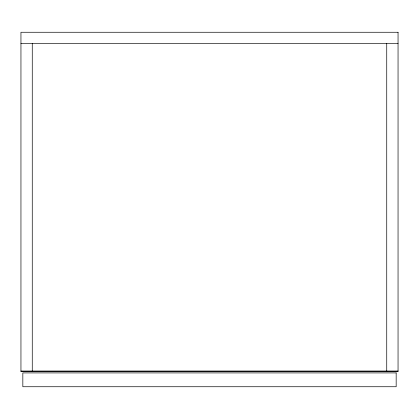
<?xml version="1.0" encoding="UTF-8"?>
<svg xmlns="http://www.w3.org/2000/svg" width="419" height="419" viewBox="0 0 419 419"><rect width="100%" height="100%" fill="white"/><g stroke="black" fill="none" stroke-linecap="round" stroke-linejoin="round"><path stroke-width="0.63" d="M20.95 43.576L398.05 43.576M20.95 371.025L398.05 371.025M386.737 43.576L386.737 371.653M32.263 43.576L32.263 371.653M398.05 32.263L20.95 32.263L20.95 371.653L398.05 371.653L398.05 32.263M396.165 372.91L22.836 372.91L22.836 386.737L396.165 386.737L396.165 372.91"/></g></svg>
